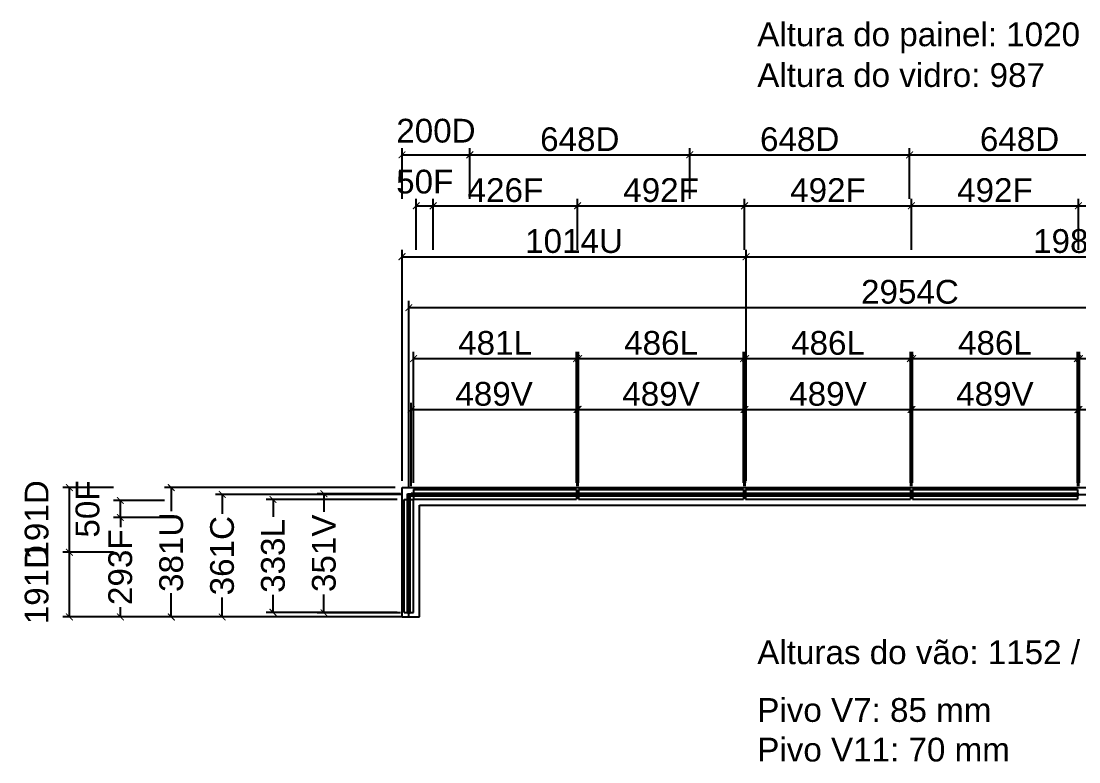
# Model space of a CAD drawing. Header units: millimetres. Extents: x -1142 to 4168, y -1914 to 1394.
# Drawn here: x -1142 to 1975, y -788 to 1394 of the extents above; entities that cross this region are included whole.
import ezdxf

# ---------------------------------------------------------------- set-up
doc = ezdxf.new("R2010")
doc.units = ezdxf.units.MM
for name, color, linetype in [('Leito Externo', 30, 'Continuous'), ('Leito Interno', 30, 'Continuous'), ('Linha de Centro', 1, 'Continuous'), ('Paredes', 7, 'Continuous'), ('Perfil U Externo', 5, 'Continuous'), ('Perfil U Interno', 5, 'Continuous'), ('Vidro Externo', 106, 'Continuous'), ('Vidro Interno', 106, 'Continuous')]:
    doc.layers.add(name, color=color, linetype=linetype)
doc.styles.get("Standard").update_dxf_attribs({"font": 'arial.ttf'})
doc.dimstyles.new('Drenos', dxfattribs={"dimtxt": 70, "dimasz": 20, "dimexe": 20, "dimexo": 20, "dimgap": 10, "dimtad": 2, "dimdec": 0, "dimdsep": 46, "dimtxsty": 'Standard', "dimblk": 'ARCHTICK', "dimcen": 0.09, "dimclrd": 3, "dimclre": 3, "dimclrt": 3, "dimadec": 0, "dimazin": 0, "dimtfac": 1, "dimtdec": 0, "dimtofl": 0, "dimtmove": 0, "dimatfit": 3, "dimldrblk": 'ARCHTICK', "dimfxl": 1, "dimarcsym": 0})
doc.dimstyles.new('Furos', dxfattribs={"dimtxt": 70, "dimasz": 20, "dimexe": 20, "dimexo": 20, "dimgap": 10, "dimtad": 2, "dimdec": 0, "dimdsep": 46, "dimtxsty": 'Standard', "dimblk": 'ARCHTICK', "dimcen": 0.09, "dimclrd": 3, "dimclre": 3, "dimclrt": 3, "dimadec": 0, "dimazin": 0, "dimtfac": 1, "dimtdec": 0, "dimtofl": 0, "dimtmove": 0, "dimatfit": 3, "dimldrblk": 'ARCHTICK', "dimfxl": 1, "dimarcsym": 0})
doc.dimstyles.new('Leito', dxfattribs={"dimtxt": 70, "dimasz": 20, "dimexe": 20, "dimexo": 20, "dimgap": 10, "dimtad": 1, "dimdec": 0, "dimdsep": 46, "dimtxsty": 'Standard', "dimblk": 'ARCHTICK', "dimcen": 20, "dimclrd": 30, "dimclre": 30, "dimclrt": 30, "dimadec": 0, "dimazin": 0, "dimtfac": 1, "dimtdec": 0, "dimtofl": 0, "dimtmove": 0, "dimatfit": 3, "dimldrblk": 'ARCHTICK', "dimfxl": 1, "dimarcsym": 0})
doc.dimstyles.new('Linha de centro', dxfattribs={"dimtxt": 70, "dimasz": 20, "dimexe": 20, "dimexo": 20, "dimgap": 10, "dimtad": 2, "dimdec": 0, "dimdsep": 46, "dimtxsty": 'Standard', "dimblk": 'ARCHTICK', "dimcen": 0.09, "dimclrd": 1, "dimclre": 1, "dimclrt": 1, "dimadec": 0, "dimazin": 0, "dimtfac": 1, "dimtdec": 0, "dimtofl": 0, "dimtmove": 0, "dimatfit": 3, "dimldrblk": 'ARCHTICK', "dimfxl": 1, "dimarcsym": 0})
doc.dimstyles.new('Perfis U', dxfattribs={"dimtxt": 70, "dimasz": 20, "dimexe": 20, "dimexo": 20, "dimgap": 10, "dimtad": 2, "dimdec": 0, "dimdsep": 46, "dimtxsty": 'Standard', "dimblk": 'ARCHTICK', "dimcen": 0.09, "dimclrd": 5, "dimclre": 5, "dimclrt": 5, "dimadec": 0, "dimazin": 0, "dimtfac": 1, "dimtdec": 0, "dimtofl": 0, "dimtmove": 0, "dimatfit": 3, "dimldrblk": 'ARCHTICK', "dimfxl": 1, "dimarcsym": 0})
doc.dimstyles.new('Vidro', dxfattribs={"dimtxt": 70, "dimasz": 20, "dimexe": 20, "dimexo": 20, "dimgap": 10, "dimtad": 2, "dimdec": 0, "dimdsep": 46, "dimtxsty": 'Standard', "dimblk": 'ARCHTICK', "dimcen": 0.09, "dimclrd": 119, "dimclre": 119, "dimclrt": 119, "dimadec": 0, "dimazin": 0, "dimtfac": 1, "dimtdec": 0, "dimtofl": 0, "dimtmove": 0, "dimatfit": 3, "dimldrblk": 'ARCHTICK', "dimfxl": 1, "dimarcsym": 0})

# ---------------------------------------------------------------- blocks, each defined once
blk = doc.blocks.new('_ArchTick')
at = {"color": 0, "linetype": 'ByBlock', "const_width": 0.15}
blk.add_lwpolyline([(-0.5, -0.5), (0.5, 0.5)], dxfattribs=at)
blk = doc.blocks.new('*D265')
at = {"color": 119, "lineweight": -2, "transparency": 16777216}
for p, q in [((-24, 2), (-270, 2)), ((-250, 2), (-250, -51.7)), ((-250, -349), (-250, -295.3)), ((-24, -349), (-270, -349))]:
    blk.add_line(p, q, dxfattribs=at)
at = {"layer": 'Defpoints', "color": 0, "transparency": 16777216}
for p in [(-250, 2), (-4, 2), (-4, -349)]:
    blk.add_point(p, dxfattribs=at)
at = {"color": 119, "lineweight": -2, "transparency": 16777216, "xscale": 20, "yscale": 20, "zscale": 20}
for p, rotation in [((-250, 2), 90), ((-250, -349), 270)]:
    blk.add_blockref('_ArchTick', p, dxfattribs=dict(at, rotation=rotation))
at = {"color": 119, "transparency": 16777216, "insert": (-250, -173.5), "char_height": 70, "attachment_point": 5, "rotation": 90}
blk.add_mtext('351V', dxfattribs=at)
blk = doc.blocks.new('*D266')
at = {"color": 119, "lineweight": -2, "transparency": 16777216}
for p, q in [((7, 24), (7, 270)), ((7, 250), (496, 250)), ((496, 24), (496, 270))]:
    blk.add_line(p, q, dxfattribs=at)
at = {"layer": 'Defpoints', "color": 0, "transparency": 16777216}
for p in [(496, 250), (7, 4), (496, 4)]:
    blk.add_point(p, dxfattribs=at)
at = {"color": 119, "lineweight": -2, "transparency": 16777216, "xscale": 20, "yscale": 20, "zscale": 20, "rotation": 180}
blk.add_blockref('_ArchTick', (7, 250), dxfattribs=at)
at = {"color": 119, "lineweight": -2, "transparency": 16777216, "xscale": 20, "yscale": 20, "zscale": 20}
blk.add_blockref('_ArchTick', (496, 250), dxfattribs=at)
at = {"color": 119, "transparency": 16777216, "insert": (251.5, 295.7), "char_height": 70, "attachment_point": 5}
blk.add_mtext('489V', dxfattribs=at)
blk = doc.blocks.new('*D267')
at = {"color": 119, "lineweight": -2, "transparency": 16777216}
for p, q in [((499, 24), (499, 270)), ((499, 250), (988, 250)), ((988, 24), (988, 270))]:
    blk.add_line(p, q, dxfattribs=at)
at = {"layer": 'Defpoints', "color": 0, "transparency": 16777216}
for p in [(988, 250), (499, 4), (988, 4)]:
    blk.add_point(p, dxfattribs=at)
at = {"color": 119, "lineweight": -2, "transparency": 16777216, "xscale": 20, "yscale": 20, "zscale": 20, "rotation": 180}
blk.add_blockref('_ArchTick', (499, 250), dxfattribs=at)
at = {"color": 119, "lineweight": -2, "transparency": 16777216, "xscale": 20, "yscale": 20, "zscale": 20}
blk.add_blockref('_ArchTick', (988, 250), dxfattribs=at)
at = {"color": 119, "transparency": 16777216, "insert": (743.5, 295.7), "char_height": 70, "attachment_point": 5}
blk.add_mtext('489V', dxfattribs=at)
blk = doc.blocks.new('*D268')
at = {"color": 119, "lineweight": -2, "transparency": 16777216}
for p, q in [((991, 24), (991, 270)), ((991, 250), (1480, 250)), ((1480, 24), (1480, 270))]:
    blk.add_line(p, q, dxfattribs=at)
at = {"layer": 'Defpoints', "color": 0, "transparency": 16777216}
for p in [(1480, 250), (991, 4), (1480, 4)]:
    blk.add_point(p, dxfattribs=at)
at = {"color": 119, "lineweight": -2, "transparency": 16777216, "xscale": 20, "yscale": 20, "zscale": 20, "rotation": 180}
blk.add_blockref('_ArchTick', (991, 250), dxfattribs=at)
at = {"color": 119, "lineweight": -2, "transparency": 16777216, "xscale": 20, "yscale": 20, "zscale": 20}
blk.add_blockref('_ArchTick', (1480, 250), dxfattribs=at)
at = {"color": 119, "transparency": 16777216, "insert": (1235.5, 295.7), "char_height": 70, "attachment_point": 5}
blk.add_mtext('489V', dxfattribs=at)
blk = doc.blocks.new('*D269')
at = {"color": 119, "lineweight": -2, "transparency": 16777216}
for p, q in [((1483, 24), (1483, 270)), ((1483, 250), (1972, 250)), ((1972, 24), (1972, 270))]:
    blk.add_line(p, q, dxfattribs=at)
at = {"layer": 'Defpoints', "color": 0, "transparency": 16777216}
for p in [(1972, 250), (1483, 4), (1972, 4)]:
    blk.add_point(p, dxfattribs=at)
at = {"color": 119, "lineweight": -2, "transparency": 16777216, "xscale": 20, "yscale": 20, "zscale": 20, "rotation": 180}
blk.add_blockref('_ArchTick', (1483, 250), dxfattribs=at)
at = {"color": 119, "lineweight": -2, "transparency": 16777216, "xscale": 20, "yscale": 20, "zscale": 20}
blk.add_blockref('_ArchTick', (1972, 250), dxfattribs=at)
at = {"color": 119, "transparency": 16777216, "insert": (1727.5, 295.7), "char_height": 70, "attachment_point": 5}
blk.add_mtext('489V', dxfattribs=at)
blk = doc.blocks.new('*D270')
at = {"color": 119, "lineweight": -2, "transparency": 16777216}
for p, q in [((1975, 24), (1975, 270)), ((1975, 250), (2464, 250)), ((2464, 24), (2464, 270))]:
    blk.add_line(p, q, dxfattribs=at)
at = {"layer": 'Defpoints', "color": 0, "transparency": 16777216}
for p in [(2464, 250), (1975, 4), (2464, 4)]:
    blk.add_point(p, dxfattribs=at)
at = {"color": 119, "lineweight": -2, "transparency": 16777216, "xscale": 20, "yscale": 20, "zscale": 20, "rotation": 180}
blk.add_blockref('_ArchTick', (1975, 250), dxfattribs=at)
at = {"color": 119, "lineweight": -2, "transparency": 16777216, "xscale": 20, "yscale": 20, "zscale": 20}
blk.add_blockref('_ArchTick', (2464, 250), dxfattribs=at)
at = {"color": 119, "transparency": 16777216, "insert": (2219.5, 295.7), "char_height": 70, "attachment_point": 5}
blk.add_mtext('489V', dxfattribs=at)
blk = doc.blocks.new('*D276')
at = {"color": 30, "lineweight": -2, "transparency": 16777216}
for p, q in [((-34, -15), (-420, -15)), ((-400, -15), (-400, -66.3)), ((-400, -347.5), (-400, -296.2)), ((-34, -347.5), (-420, -347.5))]:
    blk.add_line(p, q, dxfattribs=at)
at = {"layer": 'Defpoints', "color": 0, "transparency": 16777216}
for p in [(-400, -15), (-14, -15), (-14, -347.5)]:
    blk.add_point(p, dxfattribs=at)
at = {"color": 30, "lineweight": -2, "transparency": 16777216, "xscale": 20, "yscale": 20, "zscale": 20}
for p, rotation in [((-400, -15), 90), ((-400, -347.5), 270)]:
    blk.add_blockref('_ArchTick', p, dxfattribs=dict(at, rotation=rotation))
at = {"color": 30, "transparency": 16777216, "insert": (-400, -181.3), "char_height": 70, "attachment_point": 5, "rotation": 90}
blk.add_mtext('333L', dxfattribs=at)
blk = doc.blocks.new('*D277')
at = {"color": 30, "lineweight": -2, "transparency": 16777216}
for p, q in [((14, 34), (14, 420)), ((494.5, 34), (494.5, 420)), ((14, 400), (494.5, 400))]:
    blk.add_line(p, q, dxfattribs=at)
at = {"layer": 'Defpoints', "color": 0, "transparency": 16777216}
for p in [(494.5, 400), (14, 14), (494.5, 14)]:
    blk.add_point(p, dxfattribs=at)
at = {"color": 30, "lineweight": -2, "transparency": 16777216, "xscale": 20, "yscale": 20, "zscale": 20, "rotation": 180}
blk.add_blockref('_ArchTick', (14, 400), dxfattribs=at)
at = {"color": 30, "lineweight": -2, "transparency": 16777216, "xscale": 20, "yscale": 20, "zscale": 20}
blk.add_blockref('_ArchTick', (494.5, 400), dxfattribs=at)
at = {"color": 30, "transparency": 16777216, "insert": (254.2, 445.7), "char_height": 70, "attachment_point": 5}
blk.add_mtext('481L', dxfattribs=at)
blk = doc.blocks.new('*D278')
at = {"color": 30, "lineweight": -2, "transparency": 16777216}
for p, q in [((500.5, 34), (500.5, 420)), ((986.5, 34), (986.5, 420)), ((500.5, 400), (986.5, 400))]:
    blk.add_line(p, q, dxfattribs=at)
at = {"layer": 'Defpoints', "color": 0, "transparency": 16777216}
for p in [(986.5, 400), (500.5, 14), (986.5, 14)]:
    blk.add_point(p, dxfattribs=at)
at = {"color": 30, "lineweight": -2, "transparency": 16777216, "xscale": 20, "yscale": 20, "zscale": 20, "rotation": 180}
blk.add_blockref('_ArchTick', (500.5, 400), dxfattribs=at)
at = {"color": 30, "lineweight": -2, "transparency": 16777216, "xscale": 20, "yscale": 20, "zscale": 20}
blk.add_blockref('_ArchTick', (986.5, 400), dxfattribs=at)
at = {"color": 30, "transparency": 16777216, "insert": (743.5, 445.7), "char_height": 70, "attachment_point": 5}
blk.add_mtext('486L', dxfattribs=at)
blk = doc.blocks.new('*D279')
at = {"color": 30, "lineweight": -2, "transparency": 16777216}
for p, q in [((992.5, 34), (992.5, 420)), ((1478.5, 34), (1478.5, 420)), ((992.5, 400), (1478.5, 400))]:
    blk.add_line(p, q, dxfattribs=at)
at = {"layer": 'Defpoints', "color": 0, "transparency": 16777216}
for p in [(1478.5, 400), (992.5, 14), (1478.5, 14)]:
    blk.add_point(p, dxfattribs=at)
at = {"color": 30, "lineweight": -2, "transparency": 16777216, "xscale": 20, "yscale": 20, "zscale": 20, "rotation": 180}
blk.add_blockref('_ArchTick', (992.5, 400), dxfattribs=at)
at = {"color": 30, "lineweight": -2, "transparency": 16777216, "xscale": 20, "yscale": 20, "zscale": 20}
blk.add_blockref('_ArchTick', (1478.5, 400), dxfattribs=at)
at = {"color": 30, "transparency": 16777216, "insert": (1235.5, 445.7), "char_height": 70, "attachment_point": 5}
blk.add_mtext('486L', dxfattribs=at)
blk = doc.blocks.new('*D280')
at = {"color": 30, "lineweight": -2, "transparency": 16777216}
for p, q in [((1484.5, 34), (1484.5, 420)), ((1970.5, 34), (1970.5, 420)), ((1484.5, 400), (1970.5, 400))]:
    blk.add_line(p, q, dxfattribs=at)
at = {"layer": 'Defpoints', "color": 0, "transparency": 16777216}
for p in [(1970.5, 400), (1484.5, 14), (1970.5, 14)]:
    blk.add_point(p, dxfattribs=at)
at = {"color": 30, "lineweight": -2, "transparency": 16777216, "xscale": 20, "yscale": 20, "zscale": 20, "rotation": 180}
blk.add_blockref('_ArchTick', (1484.5, 400), dxfattribs=at)
at = {"color": 30, "lineweight": -2, "transparency": 16777216, "xscale": 20, "yscale": 20, "zscale": 20}
blk.add_blockref('_ArchTick', (1970.5, 400), dxfattribs=at)
at = {"color": 30, "transparency": 16777216, "insert": (1727.5, 445.7), "char_height": 70, "attachment_point": 5}
blk.add_mtext('486L', dxfattribs=at)
blk = doc.blocks.new('*D281')
at = {"color": 30, "lineweight": -2, "transparency": 16777216}
for p, q in [((1976.5, 34), (1976.5, 420)), ((2464.1, 34), (2464.1, 420)), ((1976.5, 400), (2464.1, 400))]:
    blk.add_line(p, q, dxfattribs=at)
at = {"layer": 'Defpoints', "color": 0, "transparency": 16777216}
for p in [(2464.1, 400), (1976.5, 14), (2464.1, 14)]:
    blk.add_point(p, dxfattribs=at)
at = {"color": 30, "lineweight": -2, "transparency": 16777216, "xscale": 20, "yscale": 20, "zscale": 20, "rotation": 180}
blk.add_blockref('_ArchTick', (1976.5, 400), dxfattribs=at)
at = {"color": 30, "lineweight": -2, "transparency": 16777216, "xscale": 20, "yscale": 20, "zscale": 20}
blk.add_blockref('_ArchTick', (2464.1, 400), dxfattribs=at)
at = {"color": 30, "transparency": 16777216, "insert": (2220.3, 445.7), "char_height": 70, "attachment_point": 5}
blk.add_mtext('488L', dxfattribs=at)
blk = doc.blocks.new('*D287')
at = {"color": 1, "lineweight": -2, "transparency": 16777216}
for p, q in [((-20, 0), (-570, 0)), ((-550, 0), (-550, -57.6)), ((-550, -361), (-550, -303.4)), ((-20, -361), (-570, -361))]:
    blk.add_line(p, q, dxfattribs=at)
at = {"layer": 'Defpoints', "color": 0, "transparency": 16777216}
for p in [(0, 0), (-550, 0), (0, -361)]:
    blk.add_point(p, dxfattribs=at)
at = {"color": 1, "lineweight": -2, "transparency": 16777216, "xscale": 20, "yscale": 20, "zscale": 20}
for p, rotation in [((-550, 0), 90), ((-550, -361), 270)]:
    blk.add_blockref('_ArchTick', p, dxfattribs=dict(at, rotation=rotation))
at = {"color": 1, "transparency": 16777216, "insert": (-550, -180.5), "char_height": 70, "attachment_point": 5, "rotation": 90}
blk.add_mtext('361C', dxfattribs=at)
blk = doc.blocks.new('*D288')
at = {"color": 1, "lineweight": -2, "transparency": 16777216}
for p, q in [((0, 20), (0, 570)), ((2954, 20), (2954, 570)), ((0, 550), (2954, 550))]:
    blk.add_line(p, q, dxfattribs=at)
at = {"layer": 'Defpoints', "color": 0, "transparency": 16777216}
for p in [(2954, 550), (0, 0), (2954, 0)]:
    blk.add_point(p, dxfattribs=at)
at = {"color": 1, "lineweight": -2, "transparency": 16777216, "xscale": 20, "yscale": 20, "zscale": 20, "rotation": 180}
blk.add_blockref('_ArchTick', (0, 550), dxfattribs=at)
at = {"color": 1, "lineweight": -2, "transparency": 16777216, "xscale": 20, "yscale": 20, "zscale": 20}
blk.add_blockref('_ArchTick', (2954, 550), dxfattribs=at)
at = {"color": 1, "transparency": 16777216, "insert": (1477, 596.2), "char_height": 70, "attachment_point": 5}
blk.add_mtext('2954C', dxfattribs=at)
blk = doc.blocks.new('*D290')
at = {"color": 5, "lineweight": -2, "transparency": 16777216}
for p, q in [((-40, 20), (-720, 20)), ((-700, 20), (-700, -49.6)), ((-700, -361), (-700, -291.4)), ((-40, -361), (-720, -361))]:
    blk.add_line(p, q, dxfattribs=at)
at = {"layer": 'Defpoints', "color": 0, "transparency": 16777216}
for p in [(-700, 20), (-20, 20), (-20, -361)]:
    blk.add_point(p, dxfattribs=at)
at = {"color": 5, "lineweight": -2, "transparency": 16777216, "xscale": 20, "yscale": 20, "zscale": 20}
for p, rotation in [((-700, 20), 90), ((-700, -361), 270)]:
    blk.add_blockref('_ArchTick', p, dxfattribs=dict(at, rotation=rotation))
at = {"color": 5, "transparency": 16777216, "insert": (-700, -170.5), "char_height": 70, "attachment_point": 5, "rotation": 90}
blk.add_mtext('381U', dxfattribs=at)
blk = doc.blocks.new('*D291')
at = {"color": 5, "lineweight": -2, "transparency": 16777216}
for p, q in [((-20, 40), (-20, 720)), ((994, 40), (994, 720)), ((-20, 700), (994, 700))]:
    blk.add_line(p, q, dxfattribs=at)
at = {"layer": 'Defpoints', "color": 0, "transparency": 16777216}
for p in [(994, 700), (-20, 20), (994, 20)]:
    blk.add_point(p, dxfattribs=at)
at = {"color": 5, "lineweight": -2, "transparency": 16777216, "xscale": 20, "yscale": 20, "zscale": 20, "rotation": 180}
blk.add_blockref('_ArchTick', (-20, 700), dxfattribs=at)
at = {"color": 5, "lineweight": -2, "transparency": 16777216, "xscale": 20, "yscale": 20, "zscale": 20}
blk.add_blockref('_ArchTick', (994, 700), dxfattribs=at)
at = {"color": 5, "transparency": 16777216, "insert": (487, 745.7), "char_height": 70, "attachment_point": 5}
blk.add_mtext('1014U', dxfattribs=at)
blk = doc.blocks.new('*D292')
at = {"color": 5, "lineweight": -2, "transparency": 16777216}
for p, q in [((994, 40), (994, 720)), ((2974, 40), (2974, 720)), ((994, 700), (2974, 700))]:
    blk.add_line(p, q, dxfattribs=at)
at = {"layer": 'Defpoints', "color": 0, "transparency": 16777216}
for p in [(2974, 700), (994, 20), (2974, 20)]:
    blk.add_point(p, dxfattribs=at)
at = {"color": 5, "lineweight": -2, "transparency": 16777216, "xscale": 20, "yscale": 20, "zscale": 20, "rotation": 180}
blk.add_blockref('_ArchTick', (994, 700), dxfattribs=at)
at = {"color": 5, "lineweight": -2, "transparency": 16777216, "xscale": 20, "yscale": 20, "zscale": 20}
blk.add_blockref('_ArchTick', (2974, 700), dxfattribs=at)
at = {"color": 5, "transparency": 16777216, "insert": (1984, 745.7), "char_height": 70, "attachment_point": 5}
blk.add_mtext('1980U', dxfattribs=at)
blk = doc.blocks.new('*D294')
at = {"color": 3, "lineweight": -2, "transparency": 16777216}
for p, q in [((-720, -68), (-870, -68)), ((-850, -68), (-850, -96.7)), ((-850, -361), (-850, -332.3)), ((-720, -361), (-870, -361))]:
    blk.add_line(p, q, dxfattribs=at)
at = {"layer": 'Defpoints', "color": 0, "transparency": 16777216}
for p in [(-850, -68), (-700, -68), (-700, -361)]:
    blk.add_point(p, dxfattribs=at)
at = {"color": 3, "lineweight": -2, "transparency": 16777216, "xscale": 20, "yscale": 20, "zscale": 20}
for p, rotation in [((-850, -68), 90), ((-850, -361), 270)]:
    blk.add_blockref('_ArchTick', p, dxfattribs=dict(at, rotation=rotation))
at = {"color": 3, "transparency": 16777216, "insert": (-850, -214.5), "char_height": 70, "attachment_point": 5, "rotation": 90}
blk.add_mtext('293F', dxfattribs=at)
blk = doc.blocks.new('*D295')
at = {"color": 3, "lineweight": -2, "transparency": 16777216}
for p, q in [((-720, -18), (-870, -18)), ((-850, -68), (-850, -18)), ((-720, -68), (-870, -68))]:
    blk.add_line(p, q, dxfattribs=at)
at = {"layer": 'Defpoints', "color": 0, "transparency": 16777216}
for p in [(-850, -18), (-700, -18), (-700, -68)]:
    blk.add_point(p, dxfattribs=at)
at = {"color": 3, "lineweight": -2, "transparency": 16777216, "xscale": 20, "yscale": 20, "zscale": 20}
for p, rotation in [((-850, -18), 90), ((-850, -68), 270)]:
    blk.add_blockref('_ArchTick', p, dxfattribs=dict(at, rotation=rotation))
at = {"color": 3, "transparency": 16777216, "insert": (-946.5, -43), "char_height": 70, "attachment_point": 5, "rotation": 90}
blk.add_mtext('50F', dxfattribs=at)
blk = doc.blocks.new('*D296')
at = {"color": 3, "lineweight": -2, "transparency": 16777216}
for p, q in [((72, 720), (72, 870)), ((72, 850), (497.5, 850)), ((497.5, 720), (497.5, 870))]:
    blk.add_line(p, q, dxfattribs=at)
at = {"layer": 'Defpoints', "color": 0, "transparency": 16777216}
for p in [(497.5, 850), (72, 700), (497.5, 700)]:
    blk.add_point(p, dxfattribs=at)
at = {"color": 3, "lineweight": -2, "transparency": 16777216, "xscale": 20, "yscale": 20, "zscale": 20, "rotation": 180}
blk.add_blockref('_ArchTick', (72, 850), dxfattribs=at)
at = {"color": 3, "lineweight": -2, "transparency": 16777216, "xscale": 20, "yscale": 20, "zscale": 20}
blk.add_blockref('_ArchTick', (497.5, 850), dxfattribs=at)
at = {"color": 3, "transparency": 16777216, "insert": (284.8, 895.7), "char_height": 70, "attachment_point": 5}
blk.add_mtext('426F', dxfattribs=at)
blk = doc.blocks.new('*D297')
at = {"color": 3, "lineweight": -2, "transparency": 16777216}
for p, q in [((22, 720), (22, 870)), ((22, 850), (72, 850)), ((72, 720), (72, 870))]:
    blk.add_line(p, q, dxfattribs=at)
at = {"layer": 'Defpoints', "color": 0, "transparency": 16777216}
for p in [(72, 850), (22, 700), (72, 700)]:
    blk.add_point(p, dxfattribs=at)
at = {"color": 3, "lineweight": -2, "transparency": 16777216, "xscale": 20, "yscale": 20, "zscale": 20, "rotation": 180}
blk.add_blockref('_ArchTick', (22, 850), dxfattribs=at)
at = {"color": 3, "lineweight": -2, "transparency": 16777216, "xscale": 20, "yscale": 20, "zscale": 20}
blk.add_blockref('_ArchTick', (72, 850), dxfattribs=at)
at = {"color": 3, "transparency": 16777216, "insert": (47, 920.7), "char_height": 70, "attachment_point": 5}
blk.add_mtext('50F', dxfattribs=at)
blk = doc.blocks.new('*D298')
at = {"color": 3, "lineweight": -2, "transparency": 16777216}
for p, q in [((497.5, 720), (497.5, 870)), ((497.5, 850), (989.5, 850)), ((989.5, 720), (989.5, 870))]:
    blk.add_line(p, q, dxfattribs=at)
at = {"layer": 'Defpoints', "color": 0, "transparency": 16777216}
for p in [(989.5, 850), (497.5, 700), (989.5, 700)]:
    blk.add_point(p, dxfattribs=at)
at = {"color": 3, "lineweight": -2, "transparency": 16777216, "xscale": 20, "yscale": 20, "zscale": 20, "rotation": 180}
blk.add_blockref('_ArchTick', (497.5, 850), dxfattribs=at)
at = {"color": 3, "lineweight": -2, "transparency": 16777216, "xscale": 20, "yscale": 20, "zscale": 20}
blk.add_blockref('_ArchTick', (989.5, 850), dxfattribs=at)
at = {"color": 3, "transparency": 16777216, "insert": (743.5, 895.7), "char_height": 70, "attachment_point": 5}
blk.add_mtext('492F', dxfattribs=at)
blk = doc.blocks.new('*D299')
at = {"color": 3, "lineweight": -2, "transparency": 16777216}
for p, q in [((989.5, 720), (989.5, 870)), ((989.5, 850), (1481.5, 850)), ((1481.5, 720), (1481.5, 870))]:
    blk.add_line(p, q, dxfattribs=at)
at = {"layer": 'Defpoints', "color": 0, "transparency": 16777216}
for p in [(1481.5, 850), (989.5, 700), (1481.5, 700)]:
    blk.add_point(p, dxfattribs=at)
at = {"color": 3, "lineweight": -2, "transparency": 16777216, "xscale": 20, "yscale": 20, "zscale": 20, "rotation": 180}
blk.add_blockref('_ArchTick', (989.5, 850), dxfattribs=at)
at = {"color": 3, "lineweight": -2, "transparency": 16777216, "xscale": 20, "yscale": 20, "zscale": 20}
blk.add_blockref('_ArchTick', (1481.5, 850), dxfattribs=at)
at = {"color": 3, "transparency": 16777216, "insert": (1235.5, 895.7), "char_height": 70, "attachment_point": 5}
blk.add_mtext('492F', dxfattribs=at)
blk = doc.blocks.new('*D300')
at = {"color": 3, "lineweight": -2, "transparency": 16777216}
for p, q in [((1481.5, 720), (1481.5, 870)), ((1481.5, 850), (1973.5, 850)), ((1973.5, 720), (1973.5, 870))]:
    blk.add_line(p, q, dxfattribs=at)
at = {"layer": 'Defpoints', "color": 0, "transparency": 16777216}
for p in [(1973.5, 850), (1481.5, 700), (1973.5, 700)]:
    blk.add_point(p, dxfattribs=at)
at = {"color": 3, "lineweight": -2, "transparency": 16777216, "xscale": 20, "yscale": 20, "zscale": 20, "rotation": 180}
blk.add_blockref('_ArchTick', (1481.5, 850), dxfattribs=at)
at = {"color": 3, "lineweight": -2, "transparency": 16777216, "xscale": 20, "yscale": 20, "zscale": 20}
blk.add_blockref('_ArchTick', (1973.5, 850), dxfattribs=at)
at = {"color": 3, "transparency": 16777216, "insert": (1727.5, 895.7), "char_height": 70, "attachment_point": 5}
blk.add_mtext('492F', dxfattribs=at)
blk = doc.blocks.new('*D301')
at = {"color": 3, "lineweight": -2, "transparency": 16777216}
for p, q in [((1973.5, 720), (1973.5, 870)), ((1973.5, 850), (2465.5, 850)), ((2465.5, 720), (2465.5, 870))]:
    blk.add_line(p, q, dxfattribs=at)
at = {"layer": 'Defpoints', "color": 0, "transparency": 16777216}
for p in [(2465.5, 850), (1973.5, 700), (2465.5, 700)]:
    blk.add_point(p, dxfattribs=at)
at = {"color": 3, "lineweight": -2, "transparency": 16777216, "xscale": 20, "yscale": 20, "zscale": 20, "rotation": 180}
blk.add_blockref('_ArchTick', (1973.5, 850), dxfattribs=at)
at = {"color": 3, "lineweight": -2, "transparency": 16777216, "xscale": 20, "yscale": 20, "zscale": 20}
blk.add_blockref('_ArchTick', (2465.5, 850), dxfattribs=at)
at = {"color": 3, "transparency": 16777216, "insert": (2219.5, 895.7), "char_height": 70, "attachment_point": 5}
blk.add_mtext('492F', dxfattribs=at)
blk = doc.blocks.new('*D309')
at = {"color": 3, "lineweight": -2, "transparency": 16777216}
for p, q in [((-870, -170.5), (-1020, -170.5)), ((-1000, -361), (-1000, -170.5)), ((-870, -361), (-1020, -361))]:
    blk.add_line(p, q, dxfattribs=at)
at = {"layer": 'Defpoints', "color": 0, "transparency": 16777216}
for p in [(-1000, -170.5), (-850, -170.5), (-850, -361)]:
    blk.add_point(p, dxfattribs=at)
at = {"color": 3, "lineweight": -2, "transparency": 16777216, "xscale": 20, "yscale": 20, "zscale": 20}
for p, rotation in [((-1000, -170.5), 90), ((-1000, -361), 270)]:
    blk.add_blockref('_ArchTick', p, dxfattribs=dict(at, rotation=rotation))
at = {"color": 3, "transparency": 16777216, "insert": (-1096.5, -265.7), "char_height": 70, "attachment_point": 5, "rotation": 90}
blk.add_mtext('191D', dxfattribs=at)
blk = doc.blocks.new('*D310')
at = {"color": 3, "lineweight": -2, "transparency": 16777216}
for p, q in [((-870, 20), (-1020, 20)), ((-1000, -170.5), (-1000, 20)), ((-870, -170.5), (-1020, -170.5))]:
    blk.add_line(p, q, dxfattribs=at)
at = {"layer": 'Defpoints', "color": 0, "transparency": 16777216}
for p in [(-1000, 20), (-850, 20), (-850, -170.5)]:
    blk.add_point(p, dxfattribs=at)
at = {"color": 3, "lineweight": -2, "transparency": 16777216, "xscale": 20, "yscale": 20, "zscale": 20}
for p, rotation in [((-1000, 20), 90), ((-1000, -170.5), 270)]:
    blk.add_blockref('_ArchTick', p, dxfattribs=dict(at, rotation=rotation))
at = {"color": 3, "transparency": 16777216, "insert": (-1096.5, -75.2), "char_height": 70, "attachment_point": 5, "rotation": 90}
blk.add_mtext('191D', dxfattribs=at)
blk = doc.blocks.new('*D311')
at = {"color": 3, "lineweight": -2, "transparency": 16777216}
for p, q in [((-20, 870), (-20, 1020)), ((-20, 1000), (180, 1000)), ((180, 870), (180, 1020))]:
    blk.add_line(p, q, dxfattribs=at)
at = {"layer": 'Defpoints', "color": 0, "transparency": 16777216}
for p in [(180, 1000), (-20, 850), (180, 850)]:
    blk.add_point(p, dxfattribs=at)
at = {"color": 3, "lineweight": -2, "transparency": 16777216, "xscale": 20, "yscale": 20, "zscale": 20, "rotation": 180}
blk.add_blockref('_ArchTick', (-20, 1000), dxfattribs=at)
at = {"color": 3, "lineweight": -2, "transparency": 16777216, "xscale": 20, "yscale": 20, "zscale": 20}
blk.add_blockref('_ArchTick', (180, 1000), dxfattribs=at)
at = {"color": 3, "transparency": 16777216, "insert": (80, 1070.7), "char_height": 70, "attachment_point": 5}
blk.add_mtext('200D', dxfattribs=at)
blk = doc.blocks.new('*D312')
at = {"color": 3, "lineweight": -2, "transparency": 16777216}
for p, q in [((180, 870), (180, 1020)), ((180, 1000), (828, 1000)), ((828, 870), (828, 1020))]:
    blk.add_line(p, q, dxfattribs=at)
at = {"layer": 'Defpoints', "color": 0, "transparency": 16777216}
for p in [(828, 1000), (180, 850), (828, 850)]:
    blk.add_point(p, dxfattribs=at)
at = {"color": 3, "lineweight": -2, "transparency": 16777216, "xscale": 20, "yscale": 20, "zscale": 20, "rotation": 180}
blk.add_blockref('_ArchTick', (180, 1000), dxfattribs=at)
at = {"color": 3, "lineweight": -2, "transparency": 16777216, "xscale": 20, "yscale": 20, "zscale": 20}
blk.add_blockref('_ArchTick', (828, 1000), dxfattribs=at)
at = {"color": 3, "transparency": 16777216, "insert": (504, 1045.7), "char_height": 70, "attachment_point": 5}
blk.add_mtext('648D', dxfattribs=at)
blk = doc.blocks.new('*D313')
at = {"color": 3, "lineweight": -2, "transparency": 16777216}
for p, q in [((828, 870), (828, 1020)), ((828, 1000), (1476, 1000)), ((1476, 870), (1476, 1020))]:
    blk.add_line(p, q, dxfattribs=at)
at = {"layer": 'Defpoints', "color": 0, "transparency": 16777216}
for p in [(1476, 1000), (828, 850), (1476, 850)]:
    blk.add_point(p, dxfattribs=at)
at = {"color": 3, "lineweight": -2, "transparency": 16777216, "xscale": 20, "yscale": 20, "zscale": 20, "rotation": 180}
blk.add_blockref('_ArchTick', (828, 1000), dxfattribs=at)
at = {"color": 3, "lineweight": -2, "transparency": 16777216, "xscale": 20, "yscale": 20, "zscale": 20}
blk.add_blockref('_ArchTick', (1476, 1000), dxfattribs=at)
at = {"color": 3, "transparency": 16777216, "insert": (1152, 1045.7), "char_height": 70, "attachment_point": 5}
blk.add_mtext('648D', dxfattribs=at)
blk = doc.blocks.new('*D314')
at = {"color": 3, "lineweight": -2, "transparency": 16777216}
for p, q in [((1476, 870), (1476, 1020)), ((1476, 1000), (2124, 1000)), ((2124, 870), (2124, 1020))]:
    blk.add_line(p, q, dxfattribs=at)
at = {"layer": 'Defpoints', "color": 0, "transparency": 16777216}
for p in [(2124, 1000), (1476, 850), (2124, 850)]:
    blk.add_point(p, dxfattribs=at)
at = {"color": 3, "lineweight": -2, "transparency": 16777216, "xscale": 20, "yscale": 20, "zscale": 20, "rotation": 180}
blk.add_blockref('_ArchTick', (1476, 1000), dxfattribs=at)
at = {"color": 3, "lineweight": -2, "transparency": 16777216, "xscale": 20, "yscale": 20, "zscale": 20}
blk.add_blockref('_ArchTick', (2124, 1000), dxfattribs=at)
at = {"color": 3, "transparency": 16777216, "insert": (1800, 1045.7), "char_height": 70, "attachment_point": 5}
blk.add_mtext('648D', dxfattribs=at)

msp = doc.modelspace()

# ---------------------------------------------------------------- linework, layer by layer
at = {"layer": 'Leito Externo'}
for p, q in [((14, 14), (494.5, 14)), ((500.5, 14), (986.5, 14)), ((992.5, 14), (1478.5, 14)), ((1484.5, 14), (1970.5, 14)), ((-14, -347.5), (-14, -15))]:
    msp.add_line(p, q, dxfattribs=at)
at = {"layer": 'Leito Interno'}
for p, q in [((14, 14), (14, -14)), ((494.5, 14), (494.5, -14)), ((500.5, 14), (500.5, -14)), ((986.5, 14), (986.5, -14)), ((992.5, 14), (992.5, -14)), ((1478.5, 14), (1478.5, -14)), ((1484.5, 14), (1484.5, -14)), ((1970.5, 14), (1970.5, -14)), ((-14, -15), (14, -15)), ((14, -14), (494.5, -14)), ((14, -347.5), (14, -15)), ((500.5, -14), (986.5, -14)), ((992.5, -14), (1478.5, -14)), ((1484.5, -14), (1970.5, -14)), ((-14, -347.5), (14, -347.5))]:
    msp.add_line(p, q, dxfattribs=at)
at = {"layer": 'Linha de Centro'}
for p, q in [((0, 0), (2954, 0)), ((0, -361), (0, 0))]:
    msp.add_line(p, q, dxfattribs=at)
at = {"layer": 'Paredes'}
msp.add_line((-20, -361), (32, -361), dxfattribs=at)
at = {"layer": 'Perfil U Externo'}
for p, q in [((-20, -361), (-20, 20)), ((-20, 20), (2974, 20))]:
    msp.add_line(p, q, dxfattribs=at)
at = {"layer": 'Perfil U Interno'}
for p, q in [((32, -361), (32, -32)), ((32, -32), (2922, -32))]:
    msp.add_line(p, q, dxfattribs=at)
at = {"layer": 'Vidro Externo'}
for p, q in [((-4, -349), (-4, 2)), ((7, 4), (496, 4)), ((499, 4), (988, 4)), ((991, 4), (1480, 4)), ((1483, 4), (1972, 4))]:
    msp.add_line(p, q, dxfattribs=at)
at = {"layer": 'Vidro Interno'}
for p, q in [((-4, 2), (4, 2)), ((4, -349), (4, 2)), ((7, 4), (7, -4)), ((496, 4), (496, -4)), ((499, 4), (499, -4)), ((988, 4), (988, -4)), ((991, 4), (991, -4)), ((1480, 4), (1480, -4)), ((1483, 4), (1483, -4)), ((1972, 4), (1972, -4)), ((7, -4), (496, -4)), ((499, -4), (988, -4)), ((991, -4), (1480, -4)), ((1483, -4), (1972, -4)), ((-4, -349), (4, -349))]:
    msp.add_line(p, q, dxfattribs=at)

# ---------------------------------------------------------------- texts
for s, p in [('Altura do painel: 1020', (1027, 1320)), ('Altura do vidro: 987', (1027, 1200)), ('Alturas do vão: 1152 / 1152', (1027, -500))]:
    msp.add_text(s, height=70).set_placement(p)
at = {"insert": (1027, -600), "char_height": 70, "width": 1700, "attachment_point": 1}
msp.add_mtext('Pivo V7: 85 mm ^JPivo V11: 70 mm ', dxfattribs=at)

# ---------------------------------------------------------------- dimensions: what is measured, and where the dimension line sits
for base, p1, p2, dimstyle, override, picture, middle in [((180, 1000), (-20, 850), (180, 850), 'Drenos', {"dimtih": 1, "dimtoh": 0, "dimpost": 'D', "dimtmove": 2}, '*D311', (80, 1070.7)), ((828, 1000), (180, 850), (828, 850), 'Drenos', {"dimtih": 1, "dimtoh": 0, "dimpost": 'D', "dimtmove": 2}, '*D312', (504, 1045.7)), ((1476, 1000), (828, 850), (1476, 850), 'Drenos', {"dimtih": 1, "dimtoh": 0, "dimpost": 'D', "dimtmove": 2}, '*D313', (1152, 1045.7)), ((2124, 1000), (1476, 850), (2124, 850), 'Drenos', {"dimtih": 1, "dimtoh": 0, "dimpost": 'D', "dimtmove": 2}, '*D314', (1800, 1045.7)), ((72, 850), (22, 700), (72, 700), 'Furos', {"dimtih": 1, "dimtoh": 0, "dimpost": 'F', "dimtmove": 2}, '*D297', (47, 920.7)), ((497.5, 850), (72, 700), (497.5, 700), 'Furos', {"dimtih": 1, "dimtoh": 0, "dimpost": 'F', "dimtmove": 2}, '*D296', (284.75, 895.7401091)), ((989.5, 850), (497.5, 700), (989.5, 700), 'Furos', {"dimtih": 1, "dimtoh": 0, "dimpost": 'F', "dimtmove": 2}, '*D298', (743.5, 895.7)), ((1481.5, 850), (989.5, 700), (1481.5, 700), 'Furos', {"dimtih": 1, "dimtoh": 0, "dimpost": 'F', "dimtmove": 2}, '*D299', (1235.5, 895.7)), ((1973.5, 850), (1481.5, 700), (1973.5, 700), 'Furos', {"dimtih": 1, "dimtoh": 0, "dimpost": 'F', "dimtmove": 2}, '*D300', (1727.5, 895.7)), ((2465.5, 850), (1973.5, 700), (2465.5, 700), 'Furos', {"dimtih": 1, "dimtoh": 0, "dimpost": 'F', "dimtmove": 2}, '*D301', (2219.5, 895.7)), ((994, 700), (-20, 20), (994, 20), 'Perfis U', {"dimtih": 1, "dimtoh": 0, "dimpost": 'U', "dimtmove": 2}, '*D291', (487, 745.7)), ((2974, 700), (994, 20), (2974, 20), 'Perfis U', {"dimtih": 1, "dimtoh": 0, "dimpost": 'U', "dimtmove": 2}, '*D292', (1984, 745.7)), ((2954, 550), (0, 0), (2954, 0), 'Linha de centro', {"dimtih": 1, "dimtoh": 0, "dimpost": 'C', "dimtmove": 2}, '*D288', (1477, 596.2)), ((494.5, 400), (14, 14), (494.5, 14), 'Leito', {"dimtih": 1, "dimtoh": 0, "dimpost": 'L', "dimtmove": 2}, '*D277', (254.25, 445.7401091)), ((986.5, 400), (500.5, 14), (986.5, 14), 'Leito', {"dimtih": 1, "dimtoh": 0, "dimpost": 'L', "dimtmove": 2}, '*D278', (743.5, 445.7)), ((1478.5, 400), (992.5, 14), (1478.5, 14), 'Leito', {"dimtih": 1, "dimtoh": 0, "dimpost": 'L', "dimtmove": 2}, '*D279', (1235.5, 445.7)), ((1970.5, 400), (1484.5, 14), (1970.5, 14), 'Leito', {"dimtih": 1, "dimtoh": 0, "dimpost": 'L', "dimtmove": 2}, '*D280', (1727.5, 445.7)), ((2464.1, 400), (1976.5, 14), (2464.1, 14), 'Leito', {"dimtih": 1, "dimtoh": 0, "dimpost": 'L', "dimtmove": 2}, '*D281', (2220.3, 445.7)), ((496, 250), (7, 4), (496, 4), 'Vidro', {"dimtih": 1, "dimtoh": 0, "dimpost": 'V', "dimtmove": 2}, '*D266', (251.5, 295.7)), ((988, 250), (499, 4), (988, 4), 'Vidro', {"dimtih": 1, "dimtoh": 0, "dimpost": 'V', "dimtmove": 2}, '*D267', (743.5, 295.7)), ((1480, 250), (991, 4), (1480, 4), 'Vidro', {"dimtih": 1, "dimtoh": 0, "dimpost": 'V', "dimtmove": 2}, '*D268', (1235.5, 295.7)), ((1972, 250), (1483, 4), (1972, 4), 'Vidro', {"dimtih": 1, "dimtoh": 0, "dimpost": 'V', "dimtmove": 2}, '*D269', (1727.5, 295.7)), ((2464, 250), (1975, 4), (2464, 4), 'Vidro', {"dimtih": 1, "dimtoh": 0, "dimpost": 'V', "dimtmove": 2}, '*D270', (2219.5, 295.7))]:
    dim = msp.add_linear_dim(base=base, p1=p1, p2=p2, dimstyle=dimstyle, override=override)
    dim.commit()
    dim.dimension.update_dxf_attribs({"geometry": picture, "text_midpoint": middle})
for base, p1, p2, dimstyle, override, picture, middle in [((-1000, 20), (-850, -170.5), (-850, 20), 'Drenos', {"dimtih": 1, "dimtoh": 0, "dimpost": 'D', "dimtmove": 2}, '*D310', (-1096.4802183, -75.25)), ((-850, -18), (-700, -68), (-700, -18), 'Furos', {"dimtih": 1, "dimtoh": 0, "dimpost": 'F', "dimtmove": 2}, '*D295', (-946.5, -43)), ((-700, 20), (-20, -361), (-20, 20), 'Perfis U', {"dimtih": 1, "dimtoh": 0, "dimpost": 'U', "dimtmove": 2}, '*D290', (-700, -170.5)), ((-550, 0), (0, -361), (0, 0), 'Linha de centro', {"dimtih": 1, "dimtoh": 0, "dimpost": 'C', "dimtmove": 2}, '*D287', (-550, -180.5)), ((-250, 2), (-4, -349), (-4, 2), 'Vidro', {"dimtih": 1, "dimtoh": 0, "dimpost": 'V', "dimtmove": 2}, '*D265', (-250, -173.5)), ((-400, -15), (-14, -347.5), (-14, -15), 'Leito', {"dimtih": 1, "dimtoh": 0, "dimpost": 'L', "dimtmove": 2}, '*D276', (-400, -181.25)), ((-850, -68), (-700, -361), (-700, -68), 'Furos', {"dimtih": 1, "dimtoh": 0, "dimpost": 'F', "dimtmove": 2}, '*D294', (-850, -214.5)), ((-1000, -170.5), (-850, -361), (-850, -170.5), 'Drenos', {"dimtih": 1, "dimtoh": 0, "dimpost": 'D', "dimtmove": 2}, '*D309', (-1096.4802183, -265.75))]:
    dim = msp.add_linear_dim(base=base, p1=p1, p2=p2, angle=90, dimstyle=dimstyle, override=override)
    dim.commit()
    dim.dimension.update_dxf_attribs({"geometry": picture, "text_midpoint": middle, "text_rotation": 90})

doc.saveas('drawing.dxf')
